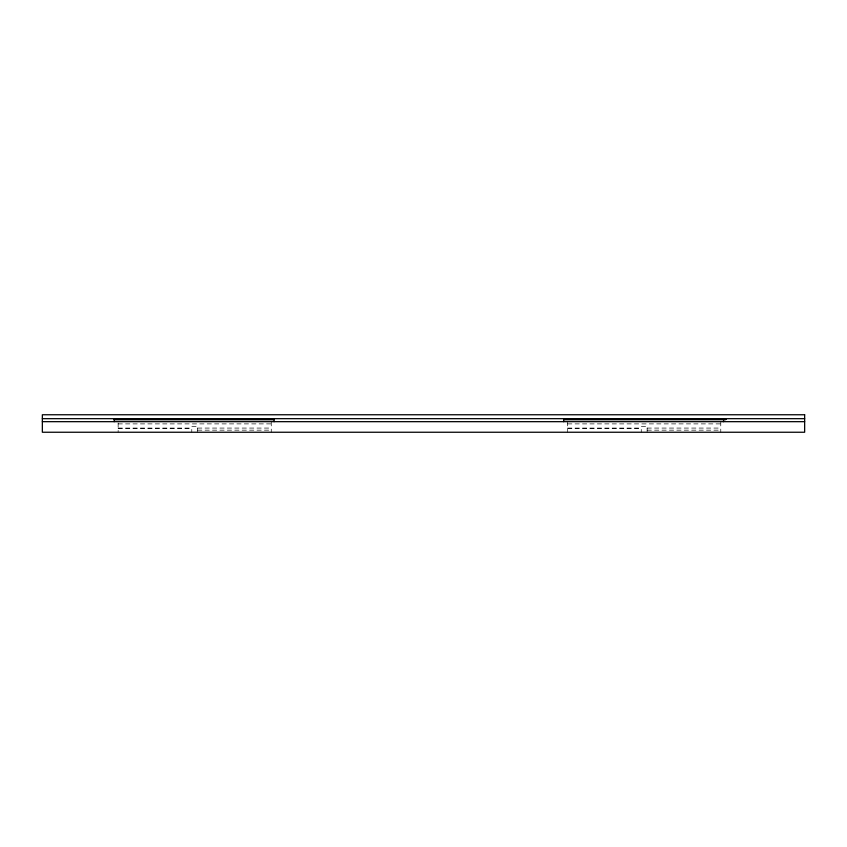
<?xml version="1.0" encoding="UTF-8"?>
<svg xmlns="http://www.w3.org/2000/svg" width="847" height="847" viewBox="0 0 847 847"><rect width="100%" height="100%" fill="white"/><g stroke="black" fill="none" stroke-linecap="round" stroke-linejoin="round"><path stroke-width="0.64" stroke-dasharray="4.24 3.18" d="M118.146 423.892L271.262 423.892M567.649 423.892L720.765 423.892M118.146 428.074L191.771 428.074M197.637 428.074L271.262 428.074M567.649 428.074L641.264 428.074M647.14 428.074L720.765 428.074M118.146 428.529L191.771 428.529M567.649 428.529L641.264 428.529M197.637 430.16L271.262 430.16M647.14 430.16L720.765 430.16M720.765 421.668L720.765 432.245M647.14 432.245L647.14 426.369L641.264 426.369L641.264 432.245M567.649 421.668L567.649 432.245M271.262 421.668L271.262 432.245M197.637 432.245L197.637 426.369L191.771 426.369L191.771 432.245M118.146 422.949L118.146 432.245"/><path stroke-width="1.27" d="M725.858 419.583L563.689 419.646M42.35 418.672L804.65 418.672M725.858 419.456L563.689 419.456L563.689 421.668M114.197 419.646L274.089 419.646M42.35 421.668L804.65 421.668M723.592 419.456L723.592 421.668M274.089 421.668L274.089 419.456L114.197 419.456L114.197 421.668M804.65 414.755L42.35 414.755L42.35 432.245L804.65 432.245L804.65 414.755"/></g></svg>
